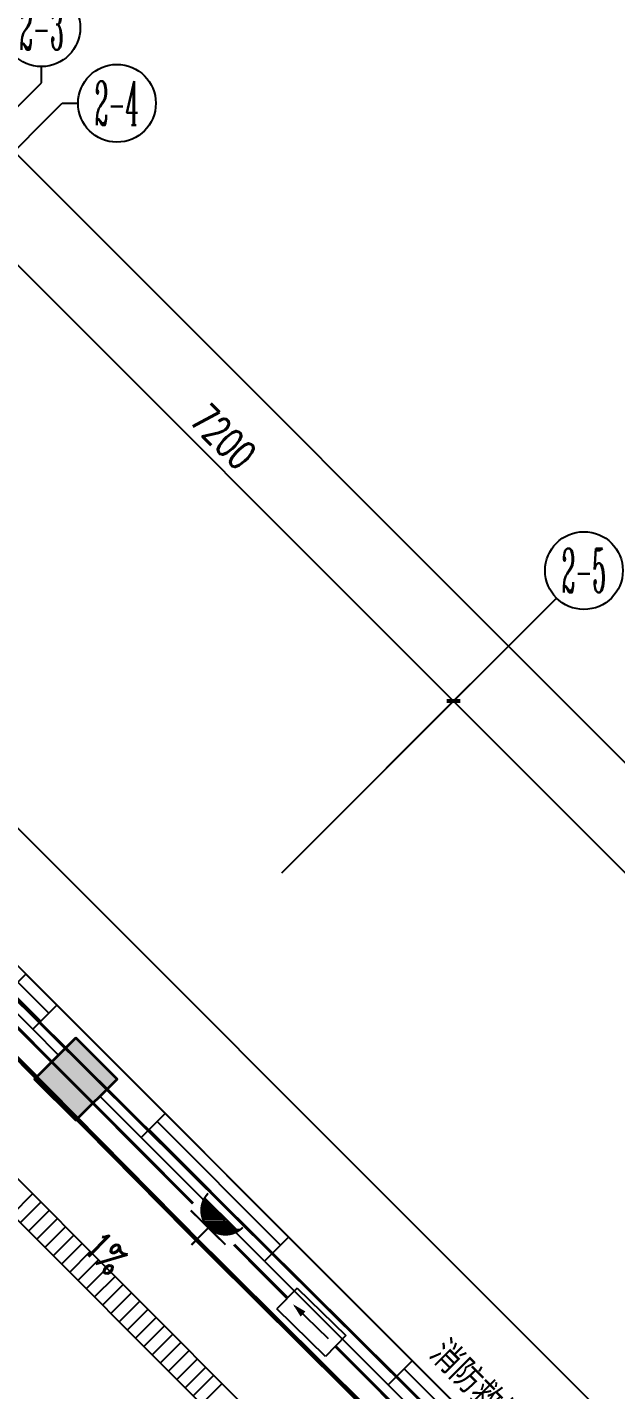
# Model space of a CAD drawing. Extents: x 815029915 to 815825525, y 579155098 to 579748855.
# Drawn here: x 815222559 to 815228619, y 579572701 to 579586722 of the extents above; entities that cross this region are included whole.
import ezdxf
from ezdxf.enums import TextEntityAlignment as Align

# ---------------------------------------------------------------- set-up
doc = ezdxf.new("R2010")
doc.units = 0
doc.header["$LTSCALE"] = 100
doc.header["$MEASUREMENT"] = 0
doc.linetypes.add('HIDDEN', pattern=[0.375, 0.25, -0.125])
for name, color, linetype in [('AXIS', 3, 'Continuous'), ('AXIS_TEXT', 7, 'Continuous'), ('BR-消防应急灯具', 3, 'Continuous'), ('COLUMN', 9, 'Continuous'), ('DIM_SYMB', 3, 'Continuous'), ('GROUND', 2, 'Continuous'), ('PUB_HATCH', 8, 'Continuous'), ('PUB_TEXT', 7, 'Continuous'), ('WALL', 9, 'Continuous'), ('WINDOW', 4, 'Continuous'), ('zm', 1, 'Continuous'), ('电-强电平面-线缆', 3, 'Continuous'), ('电-接地防雷-接地线', 132, 'Continuous'), ('设备-插座', 3, 'Continuous')]:
    doc.layers.add(name, color=color, linetype=linetype)
doc.layers.add('柱填充', color=9, linetype='Continuous', lineweight=18)
doc.layers.add('砼柱', color=2, linetype='Continuous', lineweight=35)
doc.styles.add('_TCH_AXIS', font='COMPLEX', dxfattribs={"bigfont": 'GBCBIG'})
doc.styles.add('_TCH_DIM', font='SIMPLEX', dxfattribs={"bigfont": 'GBCBIG'})
doc.styles.add('_TCH_DIM_T3', font='SIMPLEX', dxfattribs={"width": 0.705882, "bigfont": 'GBCBIG'})
doc.styles.add('COMPLEX', font='COMPLEX')
doc.styles.add('IDQSTYLE', font='txt.shx', dxfattribs={"width": 0.7, "bigfont": 'hztxt.shx'})
doc.styles.get("Standard").update_dxf_attribs({"font": 'gbenor.shx', "bigfont": 'gbcbig.shx'})
doc.styles.add('宋体-TK', font='', dxfattribs={"width": 0.8})
doc.styles.get('宋体-TK').set_extended_font_data('SimSun')
doc.linetypes.add('GDLine', pattern='A,1,-3,5.8,["|",Standard,S=4,R=-45,X=-1.407,Y=-0.7],-0.1,["|",Standard,S=4,R=-45,X=-1.407,Y=-0.7],-0.1,["|",Standard,S=4,R=-45,X=-1.407,Y=-0.7],-0.1,["|",Standard,S=4,R=-45,X=-1.407,Y=-0.7],-0.1,5.8,-3,1', length=20)
doc.dimstyles.new('_TCH_ARCH-100', dxfattribs={"dimscale": 100, "dimtxt": 2.975, "dimasz": 1, "dimexe": 2.5, "dimexo": 3, "dimgap": 1, "dimtad": 1, "dimdec": 0, "dimzin": 0, "dimdsep": 46, "dimtxsty": '_TCH_DIM_T3', "dimblk": 'ARCHTICK', "dimcen": 0.09, "dimclrt": 7, "dimazin": 2, "dimtfac": 1, "dimtdec": 0, "dimtix": 1, "dimtmove": 2, "dimatfit": 3, "dimfxl": 0, "dimtolj": 1, "dimtzin": 0, "dimarcsym": 0})

# ---------------------------------------------------------------- blocks, each defined once
blk = doc.blocks.new('*X51')
at = {"color": 0, "linetype": 'Continuous'}
for p, q in [((162.29, 154.93), (164.49, 157.14)), ((159.6, 156.77), (159.62, 156.79)), ((159.66, 156.55), (159.91, 156.79)), ((159.75, 156.35), (160.19, 156.79)), ((159.84, 156.17), (160.47, 156.79)), ((159.95, 155.99), (160.75, 156.79)), ((160.08, 155.83), (161.04, 156.79)), ((160.21, 155.68), (161.32, 156.79)), ((160.35, 155.55), (161.6, 156.79)), ((160.51, 155.42), (161.89, 156.79)), ((160.68, 155.3), (162.17, 156.79)), ((160.86, 155.2), (162.45, 156.79)), ((161.05, 155.11), (162.73, 156.79)), ((161.26, 155.03), (163.02, 156.79)), ((161.48, 154.98), (163.3, 156.79)), ((161.72, 154.93), (163.58, 156.79)), ((161.99, 154.92), (163.87, 156.79)), ((162.63, 155), (164.43, 156.79)), ((163.08, 155.16), (164.27, 156.35))]:
    blk.add_line(p, q, dxfattribs=at)
blk = doc.blocks.new('HC000134')
at = {"color": 0, "linetype": 'Continuous', "const_width": 0.2}
blk.add_lwpolyline([(-2.5, 5, 0.198912), (-1.77, 3.23, 0.198912), (0, 2.5, 0.198912), (1.77, 3.23, 0.198912), (2.5, 5)], format="xyb", dxfattribs=at)
for points in [[(-2.42, 4.38), (2.42, 4.38)], [(-2.55, 2.48), (2.48, 2.48)], [(0, 2.5), (0, 0)]]:
    blk.add_lwpolyline(points, dxfattribs=at)
at = {"color": 0, "linetype": 'Continuous'}
blk.add_blockref('*X51', (-162.01, -152.42), dxfattribs=at)
at = {"color": 0, "style": 'IDQSTYLE', "width": 0.7}
blk.add_attdef('PSFHATT', (4.5, 0), '', height=2.5, dxfattribs=at)
blk = doc.blocks.new('BR-DZX')
at = {"color": 7}
blk.add_line((54.5, -75), (295.5, -75), dxfattribs=at)
at = {"color": 3}
blk.add_solid([(114.8, -93.1), (42.5, -75), (114.8, -56.9)], dxfattribs=at)
at = {"layer": 'BR-消防应急灯具', "color": 3}
for p, q in [((0, 0), (350, 0)), ((0, 0), (0, -150)), ((350, 0), (350, -150)), ((350, -150), (0, -150))]:
    blk.add_line(p, q, dxfattribs=at)
at = {"flags": 1}
blk.add_attdef('A', (0, 0), '', height=2.5, dxfattribs=at)
blk = doc.blocks.new('$TCHSYS$WIN2D')
for p, q in [((-0.5, 0.5), (0.5, 0.5)), ((-0.5, 0.5), (-0.5, -0.5)), ((0.5, 0.5), (0.5, -0.5)), ((0.5, 0.1667), (-0.5, 0.1667)), ((0.5, -0.1667), (-0.5, -0.1667)), ((-0.5, -0.5), (0.5, -0.5))]:
    blk.add_line(p, q)
blk = doc.blocks.new('_AXISO')
blk.add_circle((0, 0), 0.5)
at = {"layer": 'AXIS_TEXT', "style": 'COMPLEX', "width": 1.041667}
blk.add_attdef('A', text='', height=0.56, dxfattribs=at).set_placement((-0.25, -0.28), (0.25, -0.28), align=Align.FIT)
blk = doc.blocks.new('_ArchTick')
at = {"color": 0, "linetype": 'ByBlock', "const_width": 0.4}
blk.add_lwpolyline([(-0.5, -0.5), (0.5, 0.5)], dxfattribs=at)
blk = doc.blocks.new('*D169')
at = {"layer": 'AXIS', "color": 0, "lineweight": -2, "transparency": 16777216}
for p, q in [((815211815, 579591808), (815214114, 579594106)), ((815213937, 579593930), (815251413, 579556453)), ((815249292, 579554332), (815251590, 579556630))]:
    blk.add_line(p, q, dxfattribs=at)
at = {"layer": 'Defpoints', "color": 0, "transparency": 16777216}
for p in [(815211603, 579591596), (815251413, 579556453), (815249080, 579554120)]:
    blk.add_point(p, dxfattribs=at)
at = {"layer": 'AXIS', "color": 0, "lineweight": -2, "transparency": 16777216, "xscale": 100, "yscale": 100, "zscale": 100}
for p, rotation in [((815213937, 579593930), 135.0000000001822), ((815251413, 579556453), 315.0000000001822)]:
    blk.add_blockref('_ArchTick', p, dxfattribs=dict(at, rotation=rotation))
at = {"layer": 'AXIS', "color": 7, "transparency": 16777216, "insert": (815232851, 579575367), "char_height": 297.5, "attachment_point": 5, "rotation": 315, "style": '_TCH_DIM_T3'}
blk.add_mtext('\\A1;53000', dxfattribs=at)
blk = doc.blocks.new('*D176')
at = {"layer": 'AXIS', "color": 0, "lineweight": -2, "transparency": 16777216}
for p, q in [((815220301, 579583323), (815222033, 579585056)), ((815221856, 579584879), (815226948, 579579788)), ((815225392, 579578232), (815227124, 579579964))]:
    blk.add_line(p, q, dxfattribs=at)
at = {"layer": 'Defpoints', "color": 0, "transparency": 16777216}
for p in [(815220089, 579583111), (815226948, 579579788), (815225180, 579578020)]:
    blk.add_point(p, dxfattribs=at)
at = {"layer": 'AXIS', "color": 0, "lineweight": -2, "transparency": 16777216, "xscale": 100, "yscale": 100, "zscale": 100}
for p, rotation in [((815221856, 579584879), 135), ((815226948, 579579788), 315)]:
    blk.add_blockref('_ArchTick', p, dxfattribs=dict(at, rotation=rotation))
at = {"layer": 'AXIS', "color": 7, "transparency": 16777216, "insert": (815224578, 579582509), "char_height": 297.5, "attachment_point": 5, "rotation": 315, "style": '_TCH_DIM_T3'}
blk.add_mtext('\\A1;7200', dxfattribs=at)
blk = doc.blocks.new('*D177')
at = {"layer": 'AXIS', "color": 0, "lineweight": -2, "transparency": 16777216}
for p, q in [((815225392, 579578232), (815227124, 579579964)), ((815226948, 579579788), (815232039, 579574696)), ((815230483, 579573141), (815232215, 579574873))]:
    blk.add_line(p, q, dxfattribs=at)
at = {"layer": 'Defpoints', "color": 0, "transparency": 16777216}
for p in [(815225180, 579578020), (815232039, 579574696), (815230271, 579572929)]:
    blk.add_point(p, dxfattribs=at)
at = {"layer": 'AXIS', "color": 0, "lineweight": -2, "transparency": 16777216, "xscale": 100, "yscale": 100, "zscale": 100}
for p, rotation in [((815226948, 579579788), 135.0000000006708), ((815232039, 579574696), 315.0000000006708)]:
    blk.add_blockref('_ArchTick', p, dxfattribs=dict(at, rotation=rotation))
at = {"layer": 'AXIS', "color": 7, "transparency": 16777216, "insert": (815229669, 579577418), "char_height": 297.5, "attachment_point": 5, "rotation": 315, "style": '_TCH_DIM_T3'}
blk.add_mtext('\\A1;7200', dxfattribs=at)

msp = doc.modelspace()

# ---------------------------------------------------------------- hatches: boundary and pattern name
at = {"layer": 'PUB_HATCH'}
msp.add_hatch(color=256, dxfattribs=at).paths.add_polyline_path([(815222746.8, 579576033.8), (815223043.8, 579575736.8), (815223340.8, 579576033.8), (815223043.8, 579576330.8)], flags=17)
at = {"layer": '柱填充', "lineweight": 18}
msp.add_hatch(color=250, dxfattribs=at).paths.add_polyline_path([(815223059.4, 579576322.7), (815222635.1, 579575898.5), (815223059.4, 579575474.2), (815223483.6, 579575898.5)])

# ---------------------------------------------------------------- linework, layer by layer
for p, q in [((815243211, 579556311.6), (815218108.7, 579581413.9)), ((815227866.8, 579569463.8), (815219346.1, 579577984.4)), ((815219134, 579577772.3), (815227654.7, 579569251.7))]:
    msp.add_line(p, q)
at = {"color": 252, "linetype": 'Continuous'}
for p, q in [((815222402, 579574504.4), (815222614.1, 579574716.5)), ((815222486.8, 579574419.5), (815222699, 579574631.6)), ((815222571.7, 579574334.6), (815222783.8, 579574546.8)), ((815222656.5, 579574249.8), (815222868.7, 579574461.9)), ((815222741.4, 579574164.9), (815222953.5, 579574377.1)), ((815222826.2, 579574080.1), (815223038.4, 579574292.2)), ((815222911.1, 579573995.2), (815223123.2, 579574207.4)), ((815222995.9, 579573910.4), (815223208.1, 579574122.5)), ((815223080.8, 579573825.5), (815223292.9, 579574037.7)), ((815223165.6, 579573740.7), (815223377.8, 579573952.8)), ((815223250.5, 579573655.8), (815223462.6, 579573868)), ((815223335.4, 579573571), (815223547.5, 579573783.1)), ((815223420.2, 579573486.1), (815223632.3, 579573698.3)), ((815223505.1, 579573401.3), (815223717.2, 579573613.4)), ((815223589.9, 579573316.4), (815223802, 579573528.5)), ((815223674.8, 579573231.6), (815223886.9, 579573443.7)), ((815223759.6, 579573146.7), (815223971.8, 579573358.8)), ((815223844.5, 579573061.9), (815224056.6, 579573274)), ((815223929.3, 579572977), (815224141.5, 579573189.1)), ((815224014.2, 579572892.2), (815224226.3, 579573104.3)), ((815224099, 579572807.3), (815224311.2, 579573019.4)), ((815224183.9, 579572722.4), (815224396, 579572934.6)), ((815224268.7, 579572637.6), (815224480.9, 579572849.7)), ((815224353.6, 579572552.7), (815224565.7, 579572764.9))]:
    msp.add_line(p, q, dxfattribs=at)
at = {"layer": 'AXIS'}
for p, q in [((815222704.9, 579586151.5), (815222704.9, 579586317.2)), ((815219876.5, 579583323.1), (815222704.9, 579586151.5)), ((815220088.6, 579583111), (815222917, 579585939.4)), ((815222917, 579585939.4), (815223082.7, 579585939.4)), ((815225179.8, 579578019.8), (815228008.2, 579580848.2))]:
    msp.add_line(p, q, dxfattribs=at)
at = {"layer": 'COLUMN'}
msp.add_lwpolyline([(815223059.4, 579575474.2), (815223483.6, 579575898.5), (815223059.4, 579576322.7), (815222635.1, 579575898.5)], close=True, dxfattribs=at)
at = {"layer": 'DIM_SYMB'}
msp.add_lwpolyline([(815219572.8, 579577546.2, 0, 0, 0), (815226787.5, 579570323.7, 0, 80, 0), (815226575.5, 579570536, 0, 0, 0)], format="xyseb", dxfattribs=at)
at = {"layer": 'GROUND'}
for points in [[(815205298.1, 579563610.1), (815205298.1, 579567637.3), (815224472.7, 579548462.7), (815222139.2, 579546129.3), (815232321.6, 579535946.9), (815242503.9, 579546129.3), (815238473.4, 579550159.8), (815244625.2, 579556311.6), (815218108.7, 579582828.1), (815214502.5, 579579221.9), (815206514.2, 579587210.1), (815205298.1, 579587210.1), (815205298.1, 579588710.1), (815189998.1, 579588710.1), (815189998.1, 579589610.1), (815181598.1, 579589610.1), (815181598.1, 579582710.1), (815177998.1, 579582710.1)], [(815204298.1, 579563610.1), (815204298.1, 579570051.5), (815225886.9, 579548462.7), (815223553.4, 579546129.3), (815232321.6, 579537361.2), (815241089.7, 579546129.3), (815237059.2, 579550159.8), (815243211, 579556311.6), (815218108.7, 579581413.9), (815214502.5, 579577807.7), (815206100, 579586210.1), (815204298.1, 579586210.1), (815204298.1, 579587710.1), (815188998.1, 579587710.1), (815188998.1, 579588610.1), (815182598.1, 579588610.1), (815182598.1, 579581710.1), (815176998.1, 579581710.1)]]:
    msp.add_lwpolyline(points, dxfattribs=at)
at = {"layer": 'WALL'}
for p, q in [((815222864, 579576658.6), (815223977.7, 579575544.9)), ((815222616.5, 579576411.1), (815222882.1, 579576145.5)), ((815223306.4, 579575721.2), (815223730.2, 579575297.4)), ((815225250.5, 579574272.1), (815226523.3, 579572999.3)), ((815225003, 579574024.6), (815226275.8, 579572751.9))]:
    msp.add_line(p, q, dxfattribs=at)
for points in [[(815222864, 579576658.6), (815222616.5, 579576411.1)], [(815223977.7, 579575544.9), (815223730.2, 579575297.4)], [(815225250.5, 579574272.1), (815225003, 579574024.6)], [(815226523.3, 579572999.3), (815226275.8, 579572751.9)]]:
    msp.add_lwpolyline(points, dxfattribs=at)
at = {"layer": '电-强电平面-线缆', "color": 1, "linetype": 'Continuous', "const_width": 45}
for points in [[(815220280.8, 579578316.4), (815224302.1, 579574244.9)], [(815224302.1, 579574244.9), (815228391.7, 579570188.2)]]:
    msp.add_lwpolyline(points, dxfattribs=at)
at = {"layer": '电-强电平面-线缆', "color": 1, "linetype": 'HIDDEN', "const_width": 30}
for points in [[(815221930.2, 579576958.1), (815224265.8, 579574617.9)], [(815224688.2, 579574194.7), (815225237.4, 579573644.5)], [(815225732, 579573148.9), (815229047.8, 579569826.7)]]:
    msp.add_lwpolyline(points, dxfattribs=at)
at = {"layer": '电-接地防雷-接地线', "linetype": 'GDLine', "ltscale": 0.5, "const_width": 30}
msp.add_lwpolyline([(815242906.2, 579556419.2), (815217932.1, 579581198)], dxfattribs=at)
at = {"layer": '砼柱', "color": 3, "lineweight": 35}
msp.add_lwpolyline([(815223059.4, 579576322.7), (815222635.1, 579575898.5), (815223059.4, 579575474.2), (815223483.6, 579575898.5)], close=True, dxfattribs=at)

# ---------------------------------------------------------------- block references
at = {"layer": 'AXIS'}
ref = msp.add_blockref('_AXISO', (815222704.9, 579586717.2), dxfattribs=dict(at, xscale=800, yscale=800, zscale=800))
ref.add_attrib('A', '2-3', dxfattribs={"color": 7, "height": 452.55, "style": '_TCH_AXIS', "width": 0.35}).set_placement((815222478.6, 579586490.9), (815222931.2, 579586490.9), align=Align.FIT)
ref = msp.add_blockref('_AXISO', (815223482.7, 579585939.4), dxfattribs=dict(at, xscale=800, yscale=800, zscale=800))
ref.add_attrib('A', '2-4', dxfattribs={"color": 7, "height": 452.55, "style": '_TCH_AXIS', "width": 0.33871}).set_placement((815223256.4, 579585713.1), (815223709, 579585713.1), align=Align.FIT)
ref = msp.add_blockref('_AXISO', (815228291.1, 579581131.1), dxfattribs=dict(at, xscale=800, yscale=800, zscale=800))
ref.add_attrib('A', '2-5', dxfattribs={"color": 7, "height": 452.55, "style": '_TCH_AXIS', "width": 0.35}).set_placement((815228064.8, 579580904.8), (815228517.3, 579580904.8), align=Align.FIT)
at = {"layer": 'WINDOW', "yscale": -350, "rotation": 315.0000000000008}
for p, xscale, zscale in [((815222581.2, 579576694), 449.9999998850108, 449.9999998850108), ((815224490.4, 579574784.8), -1799.999999877218, 1799.999999877218), ((815227035.9, 579572239.2), -1799.999999877218, 1799.999999877218)]:
    msp.add_blockref('$TCHSYS$WIN2D', p, dxfattribs=dict(at, xscale=xscale, zscale=zscale))
at = {"layer": 'zm', "color": 1, "xscale": 2, "yscale": 2, "zscale": 2, "rotation": 315.7968299039073}
msp.add_blockref('BR-DZX', (815225338.4, 579573748.2), dxfattribs=at)
at = {"layer": '设备-插座', "xscale": 99.99999999999999, "yscale": 99.99999999999999, "zscale": 99.99999999999999, "rotation": 315.4148974338108}
msp.add_blockref('HC000134', (815224249.3, 579574191.3), dxfattribs=at)

# ---------------------------------------------------------------- texts
at = {"layer": 'DIM_SYMB', "color": 7, "style": '_TCH_DIM', "width": 0.705882}
msp.add_text('1%', height=297.5, rotation=314.96958, dxfattribs=at).set_placement((815223120.1, 579574143.6))
at = {"layer": 'PUB_TEXT', "style": '宋体-TK', "width": 0.8}
msp.add_text('消防救援窗', height=264.35, rotation=315, dxfattribs=at).set_placement((815226693.6, 579573059.9))

# ---------------------------------------------------------------- dimensions: what is measured, and where the dimension line sits
at = {"layer": 'AXIS'}
for p1, p2, distance, picture, middle in [((815211603.3, 579591596.2), (815249080, 579554119.6), 3300, '*D169', (815232851, 579575367.3)), ((815220088.6, 579583111), (815225179.8, 579578019.8), 2500, '*D176', (815224577.9, 579582509)), ((815225179.8, 579578019.8), (815230270.9, 579572928.6), 2500, '*D177', (815229669, 579577417.9))]:
    dim = msp.add_aligned_dim(p1=p1, p2=p2, distance=distance, dimstyle='_TCH_ARCH-100', dxfattribs=at)
    dim.commit()
    dim.dimension.update_dxf_attribs({"geometry": picture, "text_midpoint": middle})

doc.saveas('drawing.dxf')
